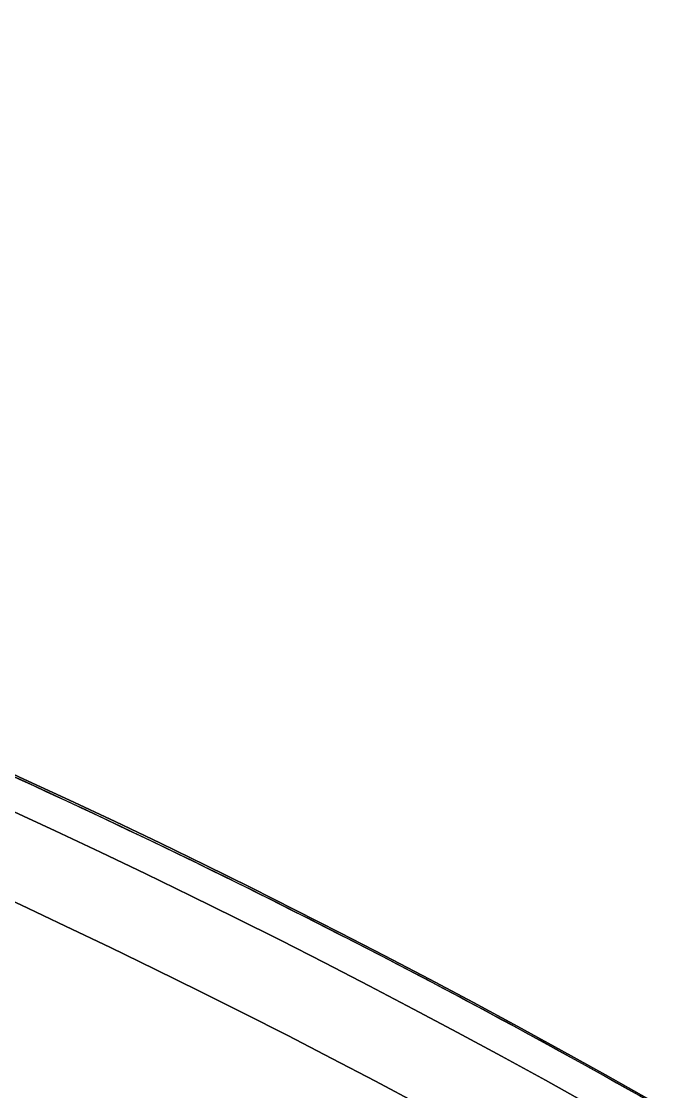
# Model space of a CAD drawing. Header units: millimetres. Extents: x -610 to 610, y -610 to 610.
# Drawn here: x 254.2 to 300.9, y 531.6 to 610.3 of the extents above; entities that cross this region are included whole.
import ezdxf

# ---------------------------------------------------------------- set-up
doc = ezdxf.new("R2010")
doc.units = ezdxf.units.MM
doc.layers.add('base', color=7, linetype='Continuous', true_color=0xffecbc)

msp = doc.modelspace()

# ---------------------------------------------------------------- linework, layer by layer
at = {"layer": 'base', "extrusion": (0, 0, -1)}
for centre, radius in [((0, 0, 3.534), 610), ((0, 0, 4.534), 610), ((0, 0, -2.476), 607.51), ((0, 0, 10.545), 607.51), ((0, 0, -4.966), 601.5), ((0, 0, 13.034), 601.5)]:
    msp.add_circle(centre, radius, dxfattribs=at)
at = {"layer": 'base'}
for centre, radius in [((0, 0, 249.466), 610), ((0, 0, 250.466), 610), ((0, 0, 243.455), 607.51), ((0, 0, 256.476), 607.51), ((0, 0, 240.966), 601.5), ((0, 0, 258.966), 601.5)]:
    msp.add_circle(centre, radius, dxfattribs=at)
for points, weights, knots in [([(-495.198, -356.201, -4.034), (-851.399, 138.996, -4.034), (-356.201, 495.198, -4.034), (138.996, 851.399, -4.034), (495.198, 356.201, -4.034), (851.399, -138.996, -4.034), (356.201, -495.198, -4.034), (-138.996, -851.399, -4.034), (-495.198, -356.201, -4.034)], [1, 0.707106781187, 1, 0.707106781187, 1, 0.707106781187, 1, 0.707106781187, 1], [0, 0, 0, 958.185759, 958.185759, 1916.371519, 1916.371519, 2874.557278, 2874.557278, 3832.743037, 3832.743037, 3832.743037]), ([(-610, 0, 249.966), (-610, -610, 249.966), (0, -610, 249.966), (610, -610, 249.966), (610, 0, 249.966), (610, 610, 249.966), (0, 610, 249.966), (-610, 610, 249.966), (-610, 0, 249.966)], [1, 0.707106781187, 1, 0.707106781187, 1, 0.707106781187, 1, 0.707106781187, 1], [0, 0, 0, 958.185759, 958.185759, 1916.371519, 1916.371519, 2874.557278, 2874.557278, 3832.743037, 3832.743037, 3832.743037]), ([(32.649, -544.756, 240.966), (-510.363, -577.301, 240.966), (-544.649, -34.396, 240.966), (-578.935, 508.509, 240.966), (-36.142, 544.535, 240.966), (506.65, 580.562, 240.966), (544.417, 37.888, 240.966), (582.184, -504.785, 240.966), (39.634, -544.292, 240.966)], [1, 0.708239625255, 1, 0.708239625255, 1, 0.708239625255, 1, 0.708239625255, 1], [654.018286, 654.018286, 654.018286, 1509.504571, 1509.504571, 2364.990855, 2364.990855, 3220.47714, 3220.47714, 4075.963425, 4075.963425, 4075.963425]), ([(32.649, -544.756, 244.966), (-510.363, -577.301, 244.966), (-544.649, -34.396, 244.966), (-578.935, 508.509, 244.966), (-36.142, 544.535, 244.966), (506.65, 580.562, 244.966), (544.417, 37.888, 244.966), (582.184, -504.785, 244.966), (39.634, -544.292, 244.966)], [1, 0.708239625255, 1, 0.708239625255, 1, 0.708239625255, 1, 0.708239625255, 1], [654.018286, 654.018286, 654.018286, 1509.504571, 1509.504571, 2364.990855, 2364.990855, 3220.47714, 3220.47714, 4075.963425, 4075.963425, 4075.963425]), ([(32.649, -544.756, 242.966), (-510.363, -577.301, 242.966), (-544.649, -34.396, 242.966), (-578.935, 508.509, 242.966), (-36.142, 544.535, 242.966), (506.65, 580.562, 242.966), (544.417, 37.888, 242.966), (582.184, -504.785, 242.966), (39.634, -544.292, 242.966)], [1, 0.708239625255, 1, 0.708239625255, 1, 0.708239625255, 1, 0.708239625255, 1], [654.018286, 654.018286, 654.018286, 1509.504571, 1509.504571, 2364.990855, 2364.990855, 3220.47714, 3220.47714, 4075.963425, 4075.963425, 4075.963425])]:
    msp.add_rational_spline(points, weights, degree=2, knots=knots, dxfattribs=at)
for points in [[(458.169, 387.574, 240.966), (282.367, 489.074, 240.966), (106.565, 590.573, 240.966)], [(458.169, 387.574, 244.966), (282.367, 489.074, 244.966), (106.565, 590.573, 244.966)], [(458.169, 387.574, 242.966), (282.367, 489.074, 242.966), (106.565, 590.573, 242.966)], [(206.855, 562.33, 4.966), (362.361, 431.845, 4.966), (517.867, 301.36, 4.966)], [(206.855, 562.33, 0.966), (362.361, 431.845, 0.966), (517.867, 301.36, 0.966)], [(206.855, 562.33, 2.966), (362.361, 431.845, 2.966), (517.867, 301.36, 2.966)], [(507.018, 311.092, 0.966), (362.579, 432.291, 0.966), (218.14, 553.49, 0.966)], [(501.233, 304.198, 0.966), (356.794, 425.397, 0.966), (212.355, 546.595, 0.966)], [(502.951, 290.379, 4.966), (350.791, 418.056, 4.966), (198.631, 545.734, 4.966)], [(502.951, 290.379, 0.966), (350.791, 418.056, 0.966), (198.631, 545.734, 0.966)], [(502.951, 290.379, 2.966), (350.791, 418.056, 2.966), (198.631, 545.734, 2.966)], [(227.778, 545.403, 244.966), (377.897, 419.438, 244.966), (528.016, 293.473, 244.966)], [(495.448, 297.303, 0.966), (351.009, 418.502, 0.966), (206.57, 539.701, 0.966)], [(221.993, 538.508, 244.966), (372.112, 412.543, 244.966), (522.231, 286.579, 244.966)], [(216.208, 531.614, 244.966), (366.327, 405.649, 244.966), (516.446, 279.684, 244.966)]]:
    msp.add_open_spline(points, degree=2, dxfattribs=at)
for points in [[(277.98, 461.215, 230.966), (187.678, 515.641, 230.966), (83.519, 531.994, 230.966)], [(277.98, 461.215, 212.966), (187.678, 515.641, 212.966), (83.519, 531.994, 212.966)], [(277.98, 461.215, 221.966), (187.678, 515.641, 221.966), (83.519, 531.994, 221.966)]]:
    msp.add_rational_spline(points, [1, 0.981366959849, 1], degree=2, dxfattribs=at)

doc.saveas('drawing.dxf')
